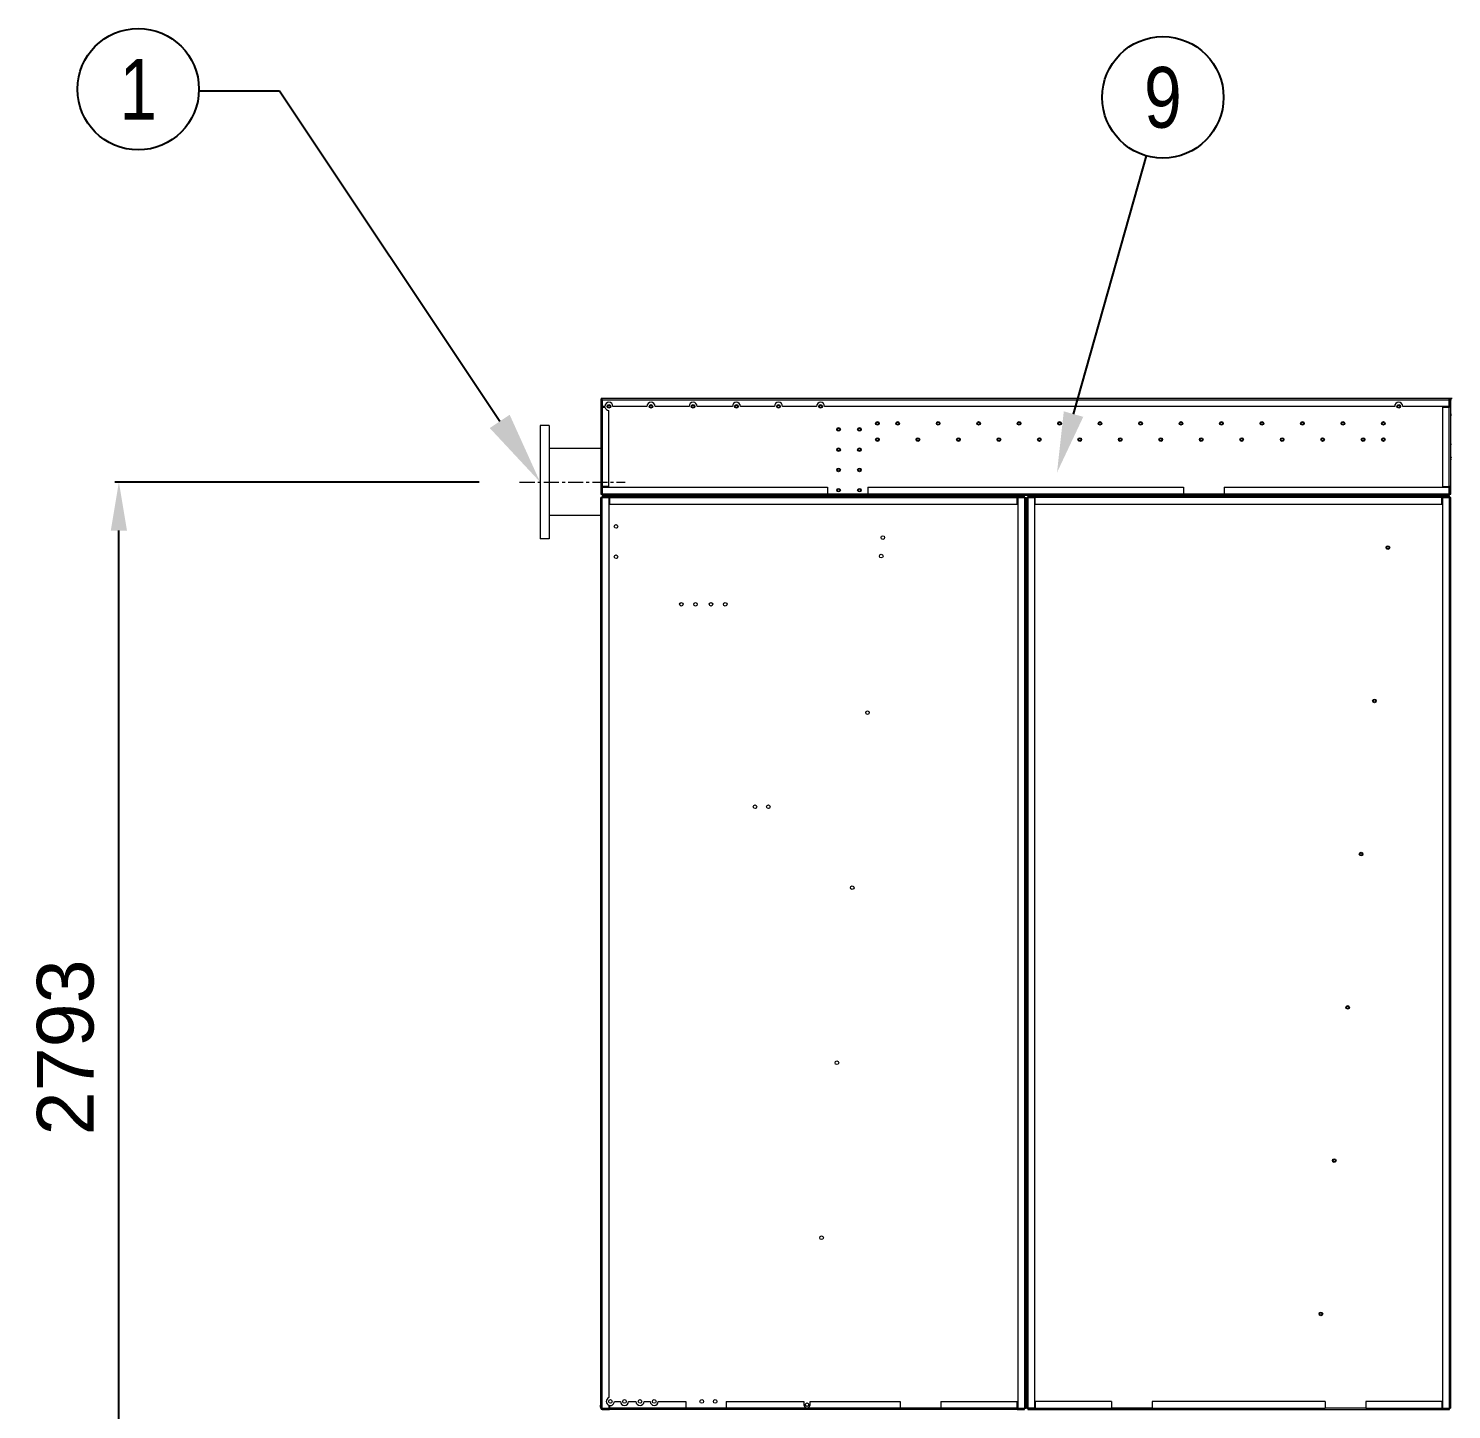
# Model space of a CAD drawing. Header units: millimetres. Extents: x 2142 to 31549, y 1327 to 22122.
# Drawn here: x 11321 to 14837, y 9412 to 12823 of the extents above; entities that cross this region are included whole.
import ezdxf
from ezdxf import colors
from ezdxf.entities.mleader import LeaderData, LeaderLine
from ezdxf.enums import TextEntityAlignment as Align
from ezdxf.math import Vec2, Vec3

# ---------------------------------------------------------------- set-up
doc = ezdxf.new("R2010")
doc.units = ezdxf.units.MM
doc.linetypes.add('CENTER', pattern=[2, 1.25, -0.25, 0.25, -0.25])
for name, color, linetype in [('center', 1, 'CENTER'), ('냉각탑_dim', 1, 'Continuous'), ('냉각탑_text', 3, 'Continuous')]:
    doc.layers.add(name, color=color, linetype=linetype)
doc.styles.get("Standard").update_dxf_attribs({"font": 'arial.ttf'})
doc.dimstyles.new('1.40', dxfattribs={"dimscale": 20, "dimtxt": 1.5, "dimasz": 1, "dimexe": 0.5, "dimexo": 0.5, "dimgap": 0.5, "dimtad": 1, "dimdec": 0, "dimzin": 0, "dimdsep": 46, "dimtxsty": 'Standard', "dimcen": 0, "dimclrd": 2, "dimclre": 2, "dimclrt": 3, "dimadec": 0, "dimazin": 0, "dimtfac": 1, "dimtdec": 0, "dimtmove": 0, "dimatfit": 0, "dimfxl": 1, "dimtolj": 1, "dimtzin": 0, "dimlwd": -1, "dimlwe": -1, "dimarcsym": 0})

# ---------------------------------------------------------------- blocks, each defined once
blk = doc.blocks.new('*D31')
at = {"color": 2, "transparency": 16777216}
for p, q in [((12434, 11702.8), (11534.1, 11702.8)), ((11544.1, 9029.8), (11544.1, 11582.8)), ((12634.9, 8909.8), (11534.1, 8909.8))]:
    blk.add_line(p, q, dxfattribs=at)
for points in [[(11524.1, 11582.8), (11564.1, 11582.8), (11544.1, 11702.8)], [(11524.1, 9029.8), (11564.1, 9029.8), (11544.1, 8909.8)]]:
    blk.add_solid(points, dxfattribs=at)
at = {"layer": 'Defpoints', "color": 0, "transparency": 16777216}
for p in [(11544.1, 11702.8), (12534, 11702.8), (12734.9, 8909.8)]:
    blk.add_point(p, dxfattribs=at)
at = {"color": 3, "lineweight": 5, "transparency": 16777216, "insert": (11412.5, 10306.3), "char_height": 140, "attachment_point": 5, "rotation": 90}
blk.add_mtext('\\A1;2793', dxfattribs=at)
blk = doc.blocks.new('1')
at = {"color": 7, "lineweight": 20, "ltscale": 0.001111}
for p, q in [((12736.9, 11906.3), (12734.9, 11906.3)), ((12738.4, 11889.8), (12738.4, 11887.8)), ((14834.9, 11906.3), (14832.9, 11906.3)), ((14834.9, 11870.9), (14836.9, 11870.9)), ((14834.9, 11867.8), (14836.9, 11867.8)), ((12738.4, 11691.8), (12738.4, 11689.8)), ((12734.9, 11673.3), (12736.9, 11673.3)), ((13284.4, 11669.8), (13284.4, 11667.8)), ((13295.9, 11669.8), (13295.9, 11667.8)), ((13299.4, 11667.8), (13299.4, 11669.8)), ((13301.4, 11667.8), (13301.4, 11669.8)), ((13302.9, 11669.8), (13302.9, 11667.8)), ((13398.9, 11669.8), (13398.9, 11667.8)), ((13400.9, 11667.8), (13400.9, 11669.8)), ((13402.9, 11667.8), (13402.9, 11669.8)), ((13447.9, 11667.8), (13447.9, 11669.8)), ((13449.9, 11667.8), (13449.9, 11669.8)), ((13451.9, 11669.8), (13451.9, 11667.8)), ((13453.9, 11669.8), (13453.9, 11667.8)), ((13784.9, 11663.8), (13786.9, 11663.8)), ((14679.9, 11669.8), (14679.9, 11667.8)), ((14681.9, 11667.8), (14681.9, 11669.8)), ((14832.9, 11673.3), (14834.9, 11673.3)), ((13784.9, 11637.3), (13786.9, 11637.3)), ((13784.9, 11633.8), (13786.9, 11633.8)), ((13786.9, 11615.8), (13784.9, 11615.8))]:
    blk.add_line(p, q, dxfattribs=at)
at = {"color": 7, "lineweight": 20, "ltscale": 0.010278}
for p, q in [((12734.9, 11906.3), (12734.9, 11887.8)), ((12736.9, 11887.8), (12736.9, 11906.3)), ((14831.4, 11887.8), (14831.4, 11906.3)), ((14832.9, 11906.3), (14832.9, 11887.8)), ((14834.9, 11887.8), (14834.9, 11906.3)), ((12734.9, 11691.8), (12734.9, 11673.3)), ((12736.9, 11673.3), (12736.9, 11691.8)), ((14831.4, 11673.3), (14831.4, 11691.8)), ((14832.9, 11691.8), (14832.9, 11673.3)), ((14834.9, 11673.3), (14834.9, 11691.8)), ((12756.5, 11667.8), (12738, 11667.8)), ((12738, 11666.2), (12756.5, 11666.2)), ((12738, 11664.7), (12756.5, 11664.7)), ((13781.8, 11667.8), (13763.3, 11667.8)), ((13763.3, 11666.2), (13781.8, 11666.2)), ((13763.3, 11664.7), (13781.8, 11664.7)), ((13808.5, 11667.8), (13790, 11667.8)), ((13790, 11666.2), (13808.5, 11666.2)), ((13790, 11664.7), (13808.5, 11664.7)), ((14831.8, 11667.8), (14813.3, 11667.8)), ((14813.3, 11666.2), (14831.8, 11666.2)), ((14813.3, 11664.7), (14831.8, 11664.7)), ((12756.5, 9413.4), (12738, 9413.4)), ((12738, 9411.8), (12756.5, 9411.8)), ((13781.8, 9413.4), (13763.3, 9413.4)), ((13763.3, 9411.8), (13781.8, 9411.8)), ((13808.5, 9413.4), (13790, 9413.4)), ((13790, 9411.8), (13808.5, 9411.8)), ((14831.8, 9413.4), (14813.3, 9413.4)), ((14813.3, 9411.8), (14831.8, 9411.8))]:
    blk.add_line(p, q, dxfattribs=at)
at = {"color": 7, "lineweight": 20, "ltscale": 0.001944}
for p, q in [((12734.9, 11887.8), (12738.4, 11887.8)), ((12738.4, 11906.3), (12738.4, 11909.8)), ((14831.4, 11906.3), (14831.4, 11909.8)), ((14834.9, 11887.8), (14831.4, 11887.8)), ((12734.9, 11691.8), (12738.4, 11691.8)), ((14834.9, 11691.8), (14831.4, 11691.8)), ((12738.4, 11673.3), (12738.4, 11669.8)), ((14831.4, 11673.3), (14831.4, 11669.8))]:
    blk.add_line(p, q, dxfattribs=at)
at = {"color": 7, "lineweight": 20, "ltscale": 0.108889}
for p, q in [((12734.9, 11887.8), (12734.9, 11691.8)), ((12738.4, 11887.8), (12738.4, 11691.8)), ((14814.9, 11887.8), (14814.9, 11691.8)), ((14831.4, 11691.8), (14831.4, 11887.8)), ((14834.9, 11691.8), (14834.9, 11887.8))]:
    blk.add_line(p, q, dxfattribs=at)
at = {"color": 7, "lineweight": 20, "ltscale": 0.000833333}
for p, q in [((12738.4, 11906.3), (12736.9, 11906.3)), ((14831.4, 11906.3), (14832.9, 11906.3)), ((12738.4, 11673.3), (12736.9, 11673.3)), ((12738, 11664.7), (12738, 11666.2)), ((13781.8, 11664.7), (13781.8, 11666.2)), ((13790, 11664.7), (13790, 11666.2)), ((14831.4, 11673.3), (14832.9, 11673.3)), ((14831.8, 11664.7), (14831.8, 11666.2)), ((12738, 9414.9), (12738, 9413.4)), ((13781.8, 9414.9), (13781.8, 9413.4)), ((13790, 9414.9), (13790, 9413.4)), ((14831.8, 9414.9), (14831.8, 9413.4))]:
    blk.add_line(p, q, dxfattribs=at)
at = {"color": 7, "lineweight": 20}
for p, q in [((12738.4, 11909.8), (14831.4, 11909.8)), ((12738.4, 11906.3), (14831.4, 11906.3)), ((14696.4, 11889.8), (13287.9, 11889.8)), ((12734.9, 9414.9), (12734.9, 11664.7)), ((12738, 9414.9), (12738, 11664.7)), ((14831.4, 11669.8), (12738.4, 11669.8)), ((12754.9, 11664.7), (12754.9, 9441.2)), ((12756.5, 11667.8), (13763.3, 11667.8)), ((12756.5, 11664.7), (13763.3, 11664.7)), ((12756.5, 11647.8), (13763.3, 11647.8)), ((13764.9, 11664.7), (13764.9, 9414.9)), ((13781.8, 11664.7), (13781.8, 9414.9)), ((13784.9, 11664.7), (13784.9, 9414.9)), ((13786.9, 11664.7), (13786.9, 9414.9)), ((13790, 11664.7), (13790, 9414.9)), ((13806.9, 9414.9), (13806.9, 11664.7)), ((14813.3, 11667.8), (13808.5, 11667.8)), ((14813.3, 11664.7), (13808.5, 11664.7)), ((13808.5, 11647.8), (14813.3, 11647.8)), ((14814.9, 11664.7), (14814.9, 9414.9)), ((14831.8, 9414.9), (14831.8, 11664.7)), ((14834.9, 9414.9), (14834.9, 11664.7)), ((13763.3, 9411.8), (12756.5, 9411.8)), ((13808.5, 9411.8), (14813.3, 9411.8))]:
    blk.add_line(p, q, dxfattribs=at)
at = {"color": 7, "lineweight": 20, "ltscale": 0.009167}
for p, q in [((12738.4, 11906.3), (12738.4, 11889.8)), ((14814.9, 11887.8), (14831.4, 11887.8)), ((14831.4, 11889.8), (14831.4, 11906.3)), ((12754.9, 11691.8), (12738.4, 11691.8)), ((12738.4, 11689.8), (12738.4, 11673.3)), ((13294.9, 11689.8), (13294.9, 11673.3)), ((13394.9, 11689.8), (13394.9, 11673.3)), ((14174.9, 11689.8), (14174.9, 11673.3)), ((14274.9, 11689.8), (14274.9, 11673.3)), ((14814.9, 11691.8), (14831.4, 11691.8)), ((14831.4, 11673.3), (14831.4, 11689.8))]:
    blk.add_line(p, q, dxfattribs=at)
at = {"color": 7, "lineweight": 20, "ltscale": 0.003611}
blk.add_line((12744.9, 11889.8), (12738.4, 11889.8), dxfattribs=at)
at = {"color": 7, "lineweight": 20, "ltscale": 0.003723}
blk.add_line((12738.4, 11887.8), (12745.1, 11887.8), dxfattribs=at)
at = {"color": 7, "lineweight": 20, "ltscale": 0.046667}
for p, q in [((12848.9, 11889.8), (12764.9, 11889.8)), ((12952.9, 11889.8), (12868.9, 11889.8)), ((13163.9, 11889.8), (13079.9, 11889.8)), ((13267.9, 11889.8), (13183.9, 11889.8))]:
    blk.add_line(p, q, dxfattribs=at)
at = {"color": 7, "lineweight": 20, "ltscale": 0.048333}
blk.add_line((13059.9, 11889.8), (12972.9, 11889.8), dxfattribs=at)
at = {"color": 7, "lineweight": 20, "ltscale": 0.063889}
blk.add_line((14831.4, 11889.8), (14716.4, 11889.8), dxfattribs=at)
at = {"color": 7, "lineweight": 20, "ltscale": 0.003944}
blk.add_line((14831.4, 11909.8), (14838.5, 11909.8), dxfattribs=at)
at = {"color": 7, "lineweight": 20, "ltscale": 0.003056}
blk.add_line((14831.4, 11906.7), (14836.9, 11906.7), dxfattribs=at)
at = {"color": 7, "lineweight": 20, "ltscale": 0.104444}
blk.add_line((12754.9, 11691.8), (12754.9, 11879.8), dxfattribs=at)
at = {"color": 7, "lineweight": 20, "ltscale": 0.077778}
for p, q in [((12584.9, 11842.8), (12584.9, 11702.8)), ((12606.9, 11842.8), (12606.9, 11702.8)), ((12584.9, 11702.8), (12584.9, 11562.8)), ((12606.9, 11702.8), (12606.9, 11562.8))]:
    blk.add_line(p, q, dxfattribs=at)
at = {"color": 7, "lineweight": 20, "ltscale": 0.012222}
for p, q in [((12606.9, 11842.8), (12584.9, 11842.8)), ((12606.9, 11562.8), (12584.9, 11562.8))]:
    blk.add_line(p, q, dxfattribs=at)
at = {"color": 7, "lineweight": 20, "ltscale": 0.00592}
blk.add_line((12584.9, 11842.8), (12584.9, 11832.2), dxfattribs=at)
at = {"color": 7, "lineweight": 20, "ltscale": 0.149635}
blk.add_line((12584.9, 11832.2), (12584.9, 11562.8), dxfattribs=at)
at = {"color": 7, "lineweight": 20, "ltscale": 0.045889}
for p, q in [((12606.9, 11785.4), (12606.9, 11702.8)), ((12606.9, 11702.8), (12606.9, 11620.2))]:
    blk.add_line(p, q, dxfattribs=at)
at = {"color": 7, "lineweight": 20, "ltscale": 0.071111}
for p, q in [((12734.9, 11785.4), (12606.9, 11785.4)), ((12734.9, 11620.2), (12606.9, 11620.2))]:
    blk.add_line(p, q, dxfattribs=at)
at = {"color": 7, "lineweight": 20, "ltscale": 0.001373}
for p, q in [((14834.9, 11795.6), (14836.9, 11797.1)), ((14836.9, 11763.8), (14834.9, 11762.4)), ((14836.9, 11760), (14834.9, 11758.6))]:
    blk.add_line(p, q, dxfattribs=at)
at = {"color": 7, "lineweight": 20, "ltscale": 0.309167}
for p, q in [((12738.4, 11689.8), (13294.9, 11689.8)), ((14274.9, 11689.8), (14831.4, 11689.8)), ((13294.9, 11673.3), (12738.4, 11673.3)), ((14831.4, 11673.3), (14274.9, 11673.3))]:
    blk.add_line(p, q, dxfattribs=at)
at = {"color": 7, "lineweight": 20, "ltscale": 0.433333}
for p, q in [((13394.9, 11689.8), (14174.9, 11689.8)), ((14174.9, 11673.3), (13394.9, 11673.3))]:
    blk.add_line(p, q, dxfattribs=at)
at = {"color": 7, "lineweight": 20, "ltscale": 0.001722}
for p, q in [((12738, 11664.7), (12734.9, 11664.7)), ((12756.5, 11664.7), (12756.5, 11667.8)), ((13763.3, 11664.7), (13763.3, 11667.8)), ((13781.8, 11664.7), (13784.9, 11664.7)), ((13786.9, 11664.7), (13790, 11664.7)), ((13808.5, 11667.8), (13808.5, 11664.7)), ((14813.3, 11667.8), (14813.3, 11664.7)), ((14834.9, 11664.7), (14831.8, 11664.7)), ((12738, 9414.9), (12734.9, 9414.9)), ((12756.5, 9414.9), (12756.5, 9411.8)), ((13763.3, 9414.9), (13763.3, 9411.8)), ((13781.8, 9414.9), (13784.9, 9414.9)), ((13786.9, 9414.9), (13790, 9414.9)), ((13808.5, 9411.8), (13808.5, 9414.9)), ((14813.3, 9411.8), (14813.3, 9414.9)), ((14834.9, 9414.9), (14831.8, 9414.9))]:
    blk.add_line(p, q, dxfattribs=at)
at = {"color": 7, "lineweight": 20, "ltscale": 0.000888889}
for p, q in [((12738, 11667.8), (12738, 11666.2)), ((13763.3, 11664.7), (13764.9, 11664.7)), ((13781.8, 11666.2), (13781.8, 11667.8)), ((13790, 11667.8), (13790, 11666.2)), ((14831.8, 11666.2), (14831.8, 11667.8)), ((12738, 9413.4), (12738, 9411.8)), ((12756.5, 9414.9), (12754.9, 9414.9)), ((13764.9, 9414.9), (13763.3, 9414.9)), ((13781.8, 9411.8), (13781.8, 9413.4)), ((13790, 9413.4), (13790, 9411.8)), ((13808.5, 9414.9), (13806.9, 9414.9)), ((14814.9, 9414.9), (14813.3, 9414.9)), ((14831.8, 9411.8), (14831.8, 9413.4))]:
    blk.add_line(p, q, dxfattribs=at)
at = {"color": 7, "lineweight": 20, "ltscale": 0.009389}
for p, q in [((12754.9, 11664.7), (12738, 11664.7)), ((12756.5, 11664.7), (12756.5, 11647.8)), ((13763.3, 11647.8), (13763.3, 11664.7)), ((13781.8, 11664.7), (13764.9, 11664.7)), ((13806.9, 11664.7), (13790, 11664.7)), ((13808.5, 11647.8), (13808.5, 11664.7)), ((14813.3, 11647.8), (14813.3, 11664.7)), ((14814.9, 11664.7), (14831.8, 11664.7)), ((12944.9, 9431.8), (12944.9, 9414.9)), ((13044.9, 9431.8), (13044.9, 9414.9)), ((13474.9, 9431.8), (13474.9, 9414.9)), ((13574.9, 9431.8), (13574.9, 9414.9)), ((13763.3, 9414.9), (13763.3, 9431.8)), ((13808.5, 9431.8), (13808.5, 9414.9)), ((13996.9, 9431.8), (13996.9, 9414.9)), ((14096.9, 9431.8), (14096.9, 9414.9)), ((14524.9, 9431.8), (14524.9, 9414.9)), ((14624.9, 9431.8), (14624.9, 9414.9)), ((14813.3, 9431.8), (14813.3, 9414.9)), ((12738, 9414.9), (12754.9, 9414.9)), ((13764.9, 9414.9), (13781.8, 9414.9)), ((13806.9, 9414.9), (13790, 9414.9)), ((14814.9, 9414.9), (14831.8, 9414.9))]:
    blk.add_line(p, q, dxfattribs=at)
at = {"color": 7, "lineweight": 20, "ltscale": 0.000888888}
for p, q in [((12754.9, 11664.7), (12756.5, 11664.7)), ((12756.5, 9414.9), (12754.9, 9414.9))]:
    blk.add_line(p, q, dxfattribs=at)
at = {"color": 7, "lineweight": 20, "ltscale": 0.055556}
for p, q in [((13394.9, 11673.3), (13294.9, 11673.3)), ((13394.9, 11673.3), (13294.9, 11673.3)), ((14274.9, 11673.3), (14174.9, 11673.3)), ((14274.9, 11673.3), (14174.9, 11673.3)), ((13044.9, 9414.9), (12944.9, 9414.9)), ((13574.9, 9414.9), (13474.9, 9414.9)), ((13574.9, 9414.9), (13474.9, 9414.9)), ((13996.9, 9414.9), (14096.9, 9414.9)), ((14096.9, 9414.9), (13996.9, 9414.9)), ((14624.9, 9414.9), (14524.9, 9414.9))]:
    blk.add_line(p, q, dxfattribs=at)
at = {"color": 7, "lineweight": 20, "ltscale": 0.011818}
blk.add_line((12734.9, 9438.6), (12733.1, 9417.4), dxfattribs=at)
at = {"color": 7, "lineweight": 20, "ltscale": 0.008333}
for p, q in [((12768.4, 9431.8), (12783.4, 9431.8)), ((12841.8, 9431.8), (12856.8, 9431.8))]:
    blk.add_line(p, q, dxfattribs=at)
at = {"color": 7, "lineweight": 20, "ltscale": 0.010222}
blk.add_line((12803.4, 9431.8), (12821.8, 9431.8), dxfattribs=at)
at = {"color": 7, "lineweight": 20, "ltscale": 0.037841}
blk.add_line((12876.8, 9431.8), (12944.9, 9431.8), dxfattribs=at)
at = {"color": 7, "lineweight": 20, "ltscale": 0.106316}
blk.add_line((13044.9, 9431.8), (13236.3, 9431.8), dxfattribs=at)
at = {"color": 7, "lineweight": 20, "ltscale": 0.004483}
for p, q in [((13236.3, 9431.8), (13236.3, 9423.8)), ((13252.3, 9423.8), (13252.3, 9431.8))]:
    blk.add_line(p, q, dxfattribs=at)
at = {"color": 7, "lineweight": 20, "ltscale": 0.123684}
blk.add_line((13252.3, 9431.8), (13474.9, 9431.8), dxfattribs=at)
at = {"color": 7, "lineweight": 20, "ltscale": 0.104667}
for p, q in [((13574.9, 9431.8), (13763.3, 9431.8)), ((13996.9, 9431.8), (13808.5, 9431.8)), ((14813.3, 9431.8), (14624.9, 9431.8)), ((12944.9, 9414.9), (12756.5, 9414.9)), ((13763.3, 9414.9), (13574.9, 9414.9)), ((13808.5, 9414.9), (13996.9, 9414.9)), ((14624.9, 9414.9), (14813.3, 9414.9))]:
    blk.add_line(p, q, dxfattribs=at)
at = {"color": 7, "lineweight": 20, "ltscale": 0.237778}
for p, q in [((14524.9, 9431.8), (14096.9, 9431.8)), ((14096.9, 9414.9), (14524.9, 9414.9))]:
    blk.add_line(p, q, dxfattribs=at)
at = {"color": 7, "lineweight": 20, "ltscale": 0.001034}
blk.add_line((12733.1, 9417.4), (12734.9, 9417.2), dxfattribs=at)
at = {"color": 7, "lineweight": 20, "ltscale": 0.004182}
blk.add_line((12754.9, 9422.5), (12754.9, 9414.9), dxfattribs=at)
at = {"color": 7, "lineweight": 20, "ltscale": 0.003933}
blk.add_line((12756.5, 9422), (12756.5, 9414.9), dxfattribs=at)
at = {"color": 7, "lineweight": 20, "ltscale": 0.238889}
blk.add_line((13474.9, 9414.9), (13044.9, 9414.9), dxfattribs=at)
at = {"color": 7, "lineweight": 20}
for centre, radius in [((12754.9, 11889.8), 4.5), ((12754.9, 11889.8), 3), ((12858.9, 11889.8), 4.5), ((12858.9, 11889.8), 3), ((12962.9, 11889.8), 4.5), ((12962.9, 11889.8), 3), ((13069.9, 11889.8), 4.5), ((13069.9, 11889.8), 3), ((13173.9, 11889.8), 4.5), ((13173.9, 11889.8), 3), ((13277.9, 11889.8), 4.5), ((13277.9, 11889.8), 3), ((14706.4, 11889.8), 4.5), ((14706.4, 11889.8), 3), ((13418.4, 11847.8), 4.5), ((13418.4, 11847.8), 3), ((13468.4, 11847.8), 4.5), ((13468.4, 11847.8), 3), ((13568.4, 11847.8), 4.5), ((13568.4, 11847.8), 3), ((13668.4, 11847.8), 4.5), ((13668.4, 11847.8), 3), ((13768.4, 11847.8), 4.5), ((13768.4, 11847.8), 3), ((13868.4, 11847.8), 4.5), ((13868.4, 11847.8), 3), ((13968.4, 11847.8), 4.5), ((13968.4, 11847.8), 3), ((14068.4, 11847.8), 4.5), ((14068.4, 11847.8), 3), ((14168.4, 11847.8), 4.5), ((14168.4, 11847.8), 3), ((14268.4, 11847.8), 4.5), ((14268.4, 11847.8), 3), ((14368.4, 11847.8), 4.5), ((14368.4, 11847.8), 3), ((14468.4, 11847.8), 4.5), ((14468.4, 11847.8), 3), ((14568.4, 11847.8), 4.5), ((14568.4, 11847.8), 3), ((14668.4, 11847.8), 4.5), ((14668.4, 11847.8), 3), ((13322.4, 11832.8), 4.5), ((13322.4, 11832.8), 3), ((13373.9, 11832.8), 4.5), ((13373.9, 11832.8), 3), ((13322.4, 11782.8), 4.5), ((13322.4, 11782.8), 3), ((13373.9, 11782.8), 4.5), ((13373.9, 11782.8), 3), ((13418.4, 11807.8), 4.5), ((13418.4, 11807.8), 3), ((13518.4, 11807.8), 4.5), ((13518.4, 11807.8), 3), ((13618.4, 11807.8), 4.5), ((13618.4, 11807.8), 3), ((13718.4, 11807.8), 4.5), ((13718.4, 11807.8), 3), ((13818.4, 11807.8), 4.5), ((13818.4, 11807.8), 3), ((13918.4, 11807.8), 4.5), ((13918.4, 11807.8), 3), ((14018.4, 11807.8), 4.5), ((14018.4, 11807.8), 3), ((14118.4, 11807.8), 4.5), ((14118.4, 11807.8), 3), ((14218.4, 11807.8), 4.5), ((14218.4, 11807.8), 3), ((14318.4, 11807.8), 4.5), ((14318.4, 11807.8), 3), ((14418.4, 11807.8), 4.5), ((14418.4, 11807.8), 3), ((14518.4, 11807.8), 4.5), ((14518.4, 11807.8), 3), ((14618.4, 11807.8), 4.5), ((14618.4, 11807.8), 3), ((14668.4, 11807.8), 4.5), ((14668.4, 11807.8), 3), ((13322.4, 11732.8), 4.5), ((13322.4, 11732.8), 3), ((13373.9, 11732.8), 4.5), ((13373.9, 11732.8), 3), ((13322.4, 11682.8), 4.5), ((13322.4, 11682.8), 3), ((13373.9, 11682.8), 4.5), ((13373.9, 11682.8), 3), ((12772.4, 11593.2), 4.5), ((13431.7, 11565.6), 4.5), ((14679.6, 11540.9), 4.5), ((14679.6, 11540.9), 3), ((12772.4, 11518.2), 4.5), ((13427.7, 11519.8), 4.5), ((12933.8, 11400.8), 4.5), ((12968.8, 11400.8), 4.5), ((13007.2, 11400.8), 4.5), ((13042.2, 11400.8), 4.5), ((14646.5, 11162.3), 4.5), ((14646.5, 11162.3), 3), ((13393.8, 11133.2), 4.5), ((13115.9, 10900.8), 4.5), ((13148.9, 10900.8), 4.5), ((14613.4, 10783.8), 4.5), ((14613.4, 10783.8), 3), ((13356, 10700.9), 4.5), ((14580.3, 10405.2), 4.5), ((14580.3, 10405.2), 3), ((13318.2, 10268.5), 4.5), ((14547.1, 10026.7), 4.5), ((14547.1, 10026.7), 3), ((13280.4, 9836.2), 4.5), ((14514, 9648.1), 4.5), ((14514, 9648.1), 3), ((12758.4, 9431.8), 4.5), ((12793.4, 9431.8), 4.5), ((12831.8, 9431.8), 4.5), ((12866.8, 9431.8), 4.5), ((12984.2, 9431.8), 4.5), ((13017.4, 9431.8), 4.5), ((13244.3, 9423.8), 4.5)]:
    blk.add_circle(centre, radius, dxfattribs=at)
for centre, radius, start, end in [((12738.5, 11906.2), 3.6, 91.5918, 178.4088), ((12738.5, 11906.2), 1.6, 93.5833, 176.4167), ((12738.5, 11906.2), 3.6, 90, 90.2418), ((12754.9, 11889.8), 10, 0, 180), ((12754.9, 11889.8), 10, 191.5372, 270), ((12858.9, 11889.8), 10, 0, 180), ((12962.9, 11889.8), 10, 0, 180), ((13069.9, 11889.8), 10, 0, 180), ((13173.9, 11889.8), 10, 0, 180), ((13277.9, 11889.8), 10, 0, 180), ((13294.3, 11906.2), 3.6, 89.7582, 90), ((13303.4, 11906.3), 3.5, 90, 90.2449), ((14706.4, 11889.8), 10, 0, 180), ((12758.4, 9431.8), 10, 110.4057, 249.5943), ((12758.4, 9431.8), 10, 259.1251, 0), ((12793.4, 9431.8), 10, 180, 0), ((12831.8, 9431.8), 10, 180, 0), ((12866.8, 9431.8), 10, 180, 0), ((13244.3, 9423.8), 8, 180, 0), ((12738.4, 9415.3), 3.5, 175, 263.6565), ((12738.4, 9415.3), 1.5, 195.4662, 255.061)]:
    blk.add_arc(centre, radius, start, end, dxfattribs=at)
at = {"layer": 'center', "lineweight": 20, "ltscale": 30}
blk.add_line((12534, 11702.8), (12794.7, 11702.8), dxfattribs=at)
at = {"layer": '냉각탑_dim', "lineweight": -3}
blk.add_solid([(13926.9, 11863.9), (13862.1, 11726.3), (13878.8, 11877.5)], dxfattribs=at)

msp = doc.modelspace()

# ---------------------------------------------------------------- linework, layer by layer
at = {"layer": '냉각탑_dim', "linetype": 'ByBlock', "lineweight": -3}
msp.add_lwpolyline([(13902.9, 11870.7), (14083, 12508.8)], dxfattribs=at)
for centre in [(11591.9, 12673.2), (14123.7, 12653.1)]:
    msp.add_circle(centre, 150, dxfattribs=at)

# ---------------------------------------------------------------- block references
msp.add_blockref('1', (0, 0))

# ---------------------------------------------------------------- texts
at = {"layer": '냉각탑_text', "width": 0.8}
for s, p in [('1', (11591.9, 12673.2)), ('9', (14123.7, 12653.1))]:
    msp.add_text(s, height=150, dxfattribs=at).set_placement(p, align=Align.MIDDLE_CENTER)

# ---------------------------------------------------------------- dimensions: what is measured, and where the dimension line sits
at = {"lineweight": 5}
dim = msp.add_linear_dim(base=(11544.1, 11702.8), p1=(12734.9, 8909.8), p2=(12534, 11702.8), angle=90, dimstyle='1.40', override={"dimtxt": 7, "dimasz": 6, "dimexo": 5, "dimgap": 3}, dxfattribs=at)
dim.commit()
dim.dimension.update_dxf_attribs({"geometry": '*D31', "text_midpoint": (11544.1, 10306.3), "dimtype": 160})

# ---------------------------------------------------------------- leaders
at = {"layer": '냉각탑_dim', "lineweight": -3}
ml = msp.add_multileader_mtext('Standard', dxfattribs=at)
ml.set_content('')
ml.set_leader_properties(color=256)
ml.build(insert=Vec2(0, 0))
ml.multileader.update_dxf_attribs({"text_right_attachment_type": 6, "dogleg_length": 5, "arrow_head_size": 180, "scale": 30})
ctx = ml.context
ctx.base_point, ctx.scale, ctx.char_height, ctx.arrow_head_size, ctx.landing_gap_size, ctx.plane_origin = Vec3(11741.8, 12668.5), 30, 7.18, 180, 3.59, Vec3(12333.7, 12326.8)
ctx.right_attachment, ctx.text_align_type = 6, 2
notes = []
notes.append((ctx, [(0, (1, 1, 0), (11941.3, 12668.5), (-1, 0), 199.5, [(0, [(12584.9, 11702.8)], 0, [])])]))
ctx.mtext, ml.multileader.dxf.content_type = None, 0
for ctx, leaders in notes:
    for number, flags, end, landing, length, lines in leaders:
        leader = LeaderData()
        leader.index, (leader.has_last_leader_line, leader.has_dogleg_vector, leader.attachment_direction) = number, flags
        leader.last_leader_point, leader.dogleg_vector, leader.dogleg_length = Vec3(end), Vec3(landing), length
        for number, points, colour, breaks in lines:
            line = LeaderLine()
            line.index, line.vertices, line.color, line.breaks = number, Vec3.list(points), colors.encode_raw_color(colour), breaks
            leader.lines.append(line)
        ctx.leaders.append(leader)

doc.saveas('drawing.dxf')
